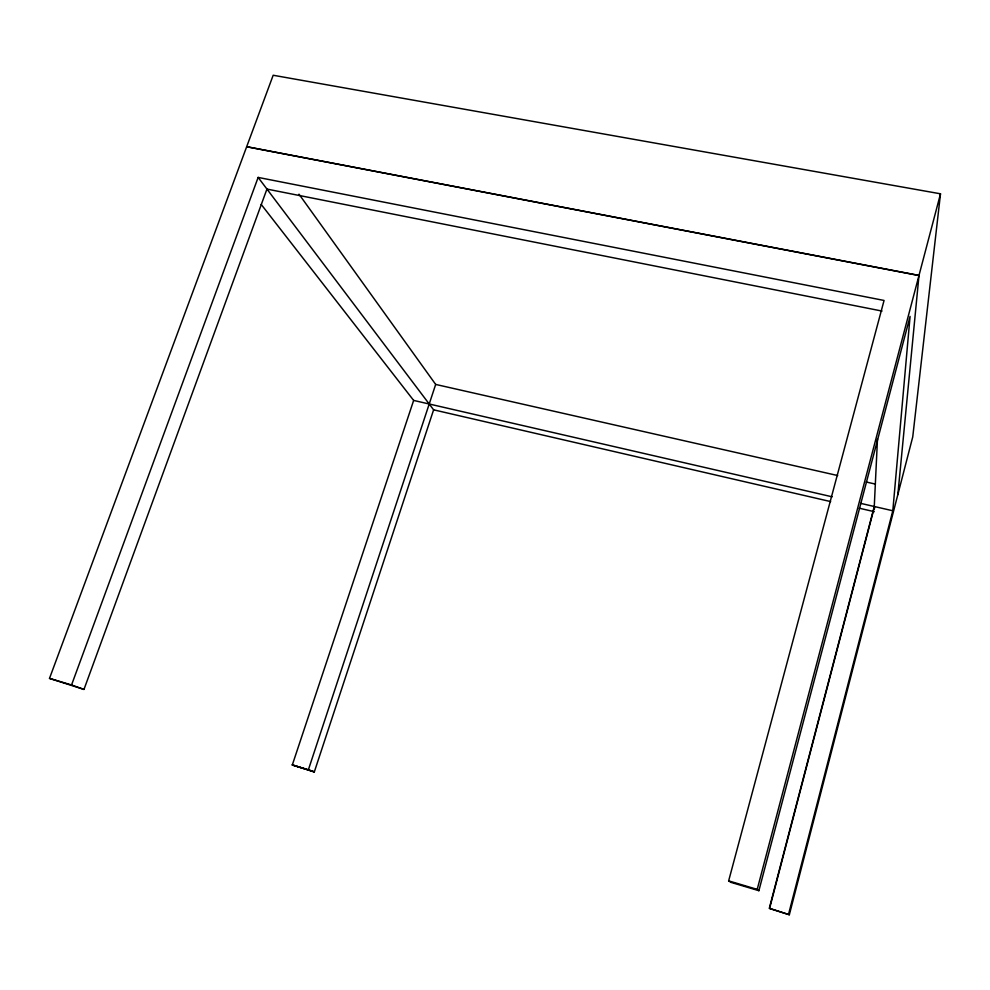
<?xml version="1.0" encoding="UTF-8"?>
<svg xmlns="http://www.w3.org/2000/svg" width="990" height="990" viewBox="0 0 990 990"><rect width="100%" height="100%" fill="white"/><g stroke="black" fill="none" stroke-linecap="round" stroke-linejoin="round"><path stroke-width="1.49" d="M877.487 438.892L874.269 506.496L769.304 908.35L789.339 914.748L912.743 436.899L940.5 193.805L273.178 75.252L49.5 678.398L83.977 689.424L266.941 189.078L882.028 311.07M874.405 509.12L874.529 506.558L769.577 908.436L789.339 914.748M788.585 914.141L892.807 510.766L910.07 316.416L758.885 890.691L730.818 882.325L728.652 880.865L884.058 300.453L258.142 177.42L71.552 684.969L49.5 678.398M897.843 494.604L918.992 275.418L246.659 146.718L918.98 275.542M758.885 890.691L757.214 889.379L940.5 193.805M261.187 204.41L413.647 400.418L292.322 764.948L308.385 769.774L435.674 384.429L299.005 194.176M258.142 177.42L433.608 409.823L314.325 771.903L292.322 764.948L314.325 771.903L308.385 769.774M435.674 384.429L837.701 475.546M866.299 482.031L875.333 484.073M413.647 400.418L832.169 496.807M860.731 503.378L892.807 510.766M433.608 409.823L830.672 501.596M859.246 508.204L874.281 511.682M728.652 880.865L757.214 889.379M71.552 684.969L83.977 689.424"/></g></svg>
